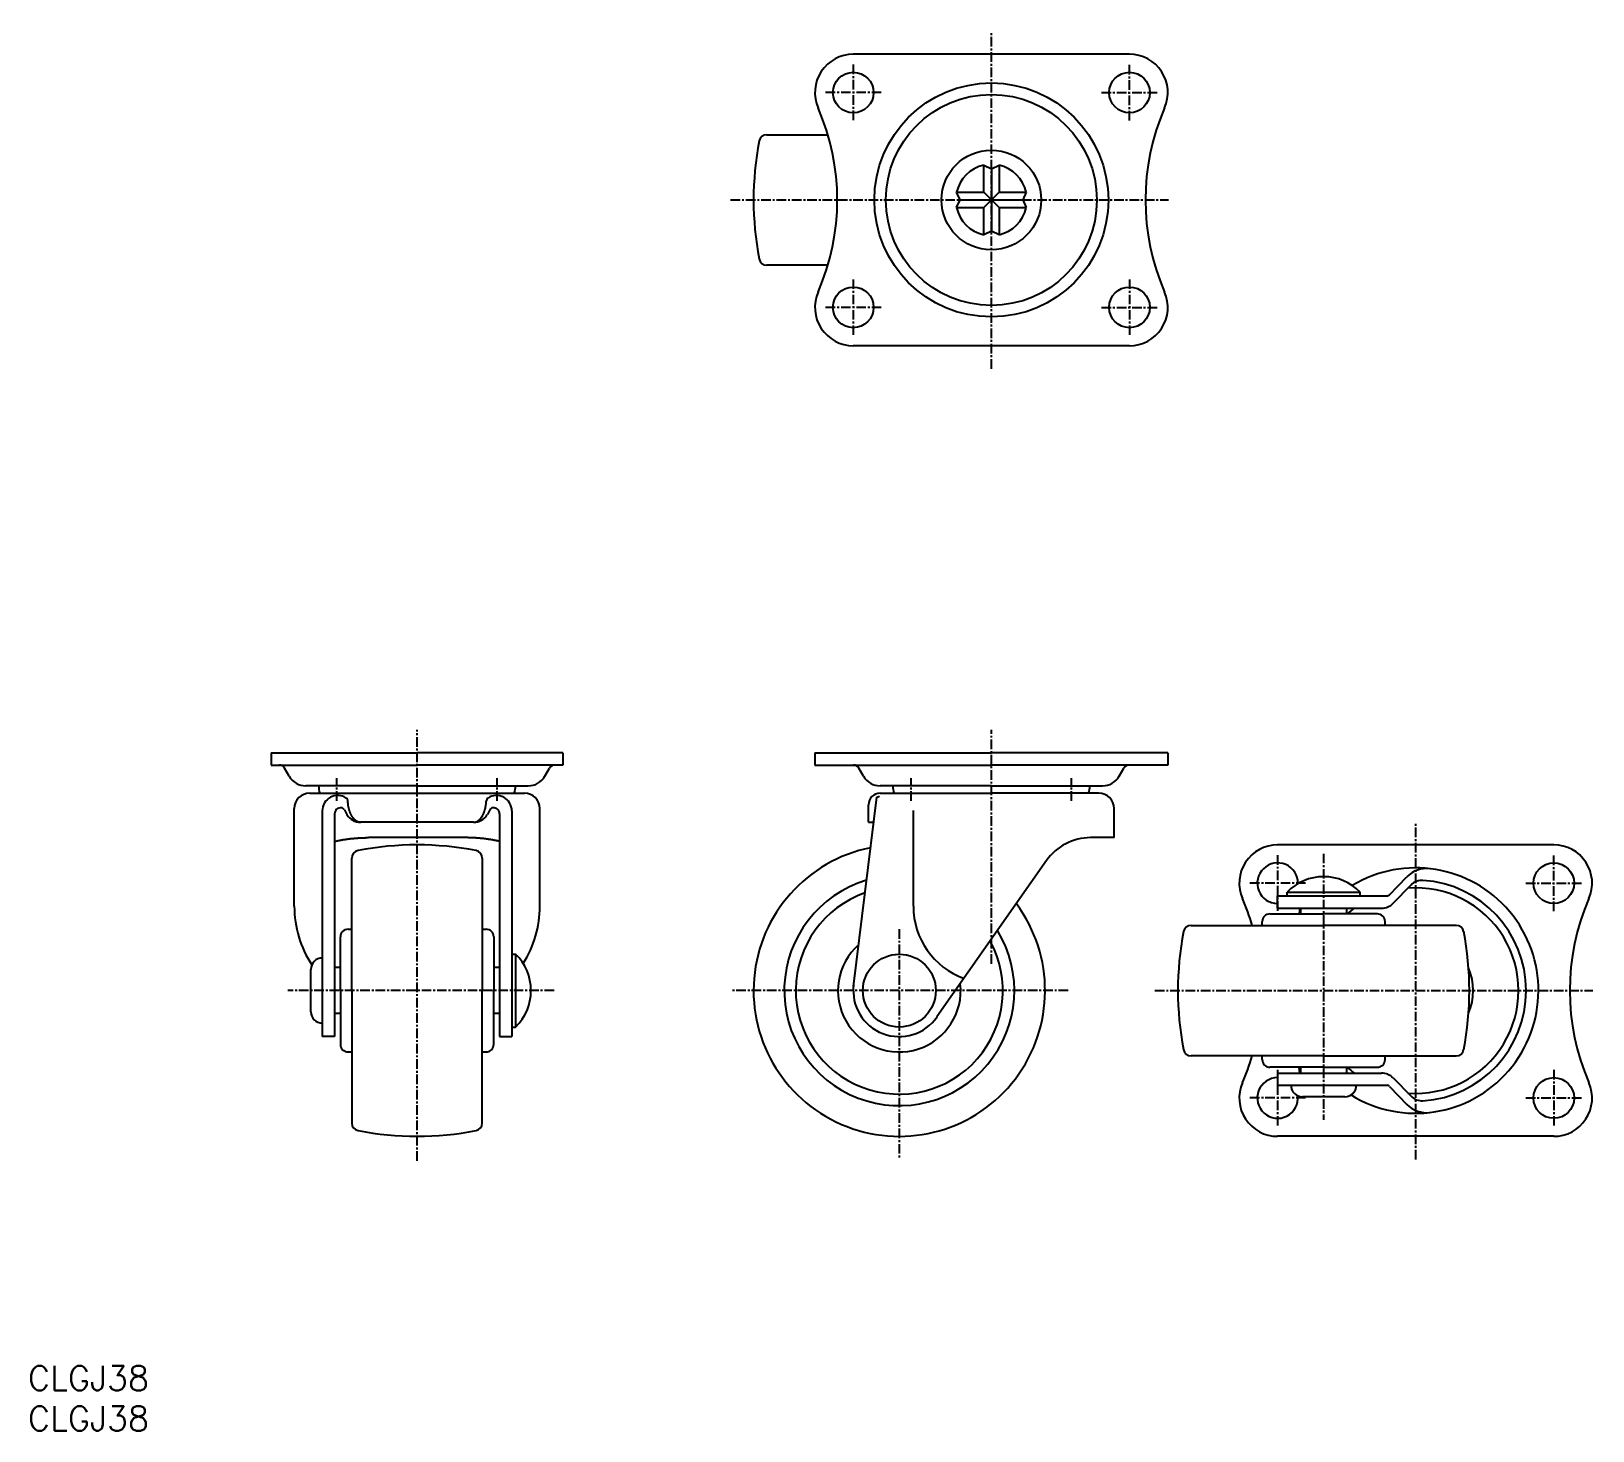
# Model space of a CAD drawing. Extents: x -125 to 78, y -160 to 22.
import ezdxf

# ---------------------------------------------------------------- set-up
doc = ezdxf.new("R2010")
doc.units = 0
doc.linetypes.add('CENTER', pattern=[2, 1.25, -0.25, 0.25, -0.25])
doc.layers.get('0').update_dxf_attribs({"linetype": 'CONTINUOUS'})
doc.layers.add('CENTER', color=1, linetype='CENTER')
doc.styles.get("Standard").update_dxf_attribs({"font": 'txt.shx', "bigfont": 'bigfont.shx'})

msp = doc.modelspace()

# ---------------------------------------------------------------- linework, layer by layer
at = {"color": 7, "linetype": 'CONTINUOUS'}
for p, q in [((18, 19), (-18, 19)), ((-29.27, 8.5), (-21.31, 8.5)), ((-1, 1), (-1, 4.55)), ((-1, 4.55), (0, 4.08)), ((0, 4.08), (1, 4.55)), ((0, 4.08), (0, -4.08)), ((1, 4.55), (1, 1)), ((-4.55, 1), (-1, 1)), ((-4.08, 0), (-4.55, 1)), ((-4.55, -1), (-4.08, 0)), ((-4.08, 0), (4.08, 0)), ((-1, 1), (1, -1)), ((1, 1), (-1, -1)), ((1, 1), (4.55, 1)), ((4.55, 1), (4.08, 0)), ((4.08, 0), (4.55, -1)), ((-4.55, -1), (-1, -1)), ((-1, -4.55), (-1, -1)), ((1, -1), (1, -4.55)), ((1, -1), (4.55, -1)), ((0, -4.08), (-1, -4.55)), ((1, -4.55), (0, -4.08)), ((-21.31, -8.5), (-29.27, -8.5)), ((18, -19), (-18, -19)), ((-93.86, -72.08), (-74.86, -72.08)), ((-93.86, -72.08), (-93.86, -73.68)), ((-55.86, -72.08), (-74.86, -72.08)), ((-55.86, -72.08), (-55.86, -73.68)), ((-23, -72.08), (0, -72.08)), ((-23, -72.08), (-23, -73.68)), ((23, -72.08), (0, -72.08)), ((23, -72.08), (23, -73.68)), ((-93.86, -73.68), (-74.86, -73.68)), ((-91.52, -75.13), (-92.13, -74.08)), ((-55.86, -73.68), (-74.86, -73.68)), ((-58.19, -75.13), (-57.59, -74.08)), ((-23, -73.68), (0, -73.68)), ((-16.66, -75.13), (-17.27, -74.08)), ((23, -73.68), (0, -73.68)), ((16.66, -75.13), (17.27, -74.08)), ((-74.86, -76.38), (-89.36, -76.38)), ((-88.86, -77.34), (-60.86, -77.34)), ((-74.86, -76.38), (-60.36, -76.38)), ((0, -76.38), (-14.5, -76.38)), ((-14.5, -77.34), (0, -77.34)), ((0, -76.38), (14.5, -76.38)), ((14, -77.34), (0, -77.34)), ((-90.86, -92.08), (-90.86, -79.34)), ((-58.86, -92.08), (-58.86, -79.34)), ((-17.96, -102.55), (-14.92, -77.84)), ((-16, -81.14), (-16, -78.84)), ((-14.92, -77.84), (-14.58, -77.75)), ((16, -83.14), (16, -79.34)), ((-87.21, -79.64), (-87.21, -109.08)), ((-85.61, -80.04), (-85.61, -109.08)), ((-85.61, -80.64), (-85.61, -109.08)), ((-84.33, -79.52), (-84.01, -80.14)), ((-67.51, -81.14), (-82.21, -81.14)), ((-65.38, -79.52), (-65.7, -80.14)), ((-64.11, -80.04), (-64.11, -109.08)), ((-62.51, -79.64), (-62.51, -109.08)), ((-16, -81.14), (-15.35, -81.14)), ((-10.17, -92.08), (-10.17, -79.6)), ((-68.52, -83.14), (-81.2, -83.14)), ((16, -83.14), (12.93, -83.14)), ((73.31, -84.08), (37.31, -84.08)), ((-83.36, -103.08), (-83.36, -85.81)), ((-66.36, -85.81), (-66.36, -103.08)), ((7.19, -86.13), (-7.09, -106.52)), ((51.9, -90.58), (54.17, -88.25)), ((52.37, -91.7), (54.7, -89.31)), ((37.31, -90.73), (51.54, -90.73)), ((37.31, -92.33), (37.31, -90.73)), ((38.56, -90.23), (48.06, -90.23)), ((38.56, -90.73), (38.56, -90.23)), ((48.06, -90.73), (48.06, -90.23)), ((36.31, -93.08), (43.31, -93.08)), ((37.31, -92.33), (50.87, -92.33)), ((40.19, -92.33), (40.12, -93.08)), ((40.31, -92.33), (40.31, -93.08)), ((50.31, -93.08), (43.31, -93.08)), ((46.31, -92.33), (46.31, -93.08)), ((-83.86, -95.08), (-83.36, -95.08)), ((-66.36, -95.08), (-65.86, -95.08)), ((26.04, -94.58), (43.31, -94.58)), ((35.31, -94.58), (35.31, -94.08)), ((60.58, -94.58), (43.31, -94.58)), ((51.31, -94.58), (51.31, -94.08)), ((-84.86, -103.08), (-84.86, -96.08)), ((-64.86, -96.08), (-64.86, -103.08)), ((-62.51, -98.33), (-62.51, -107.83)), ((-62.51, -98.33), (-62.01, -98.33)), ((-62.01, -98.33), (-62.01, -107.83)), ((-88.71, -105.83), (-88.71, -100.33)), ((-84.86, -100.08), (-85.61, -100.08)), ((-64.11, -100.08), (-64.86, -100.08)), ((-84.86, -103.08), (-84.86, -110.08)), ((-83.36, -103.08), (-83.36, -120.35)), ((-66.36, -120.35), (-66.36, -103.08)), ((-64.86, -110.08), (-64.86, -103.08)), ((-84.86, -106.08), (-85.61, -106.08)), ((-64.11, -106.08), (-64.86, -106.08)), ((-62.51, -107.83), (-62.01, -107.83)), ((-85.61, -109.08), (-87.21, -109.08)), ((-64.11, -109.08), (-62.51, -109.08)), ((-83.86, -111.08), (-83.36, -111.08)), ((-66.36, -111.08), (-65.86, -111.08)), ((43.31, -111.58), (26.04, -111.58)), ((35.31, -112.08), (35.31, -111.58)), ((43.31, -111.58), (60.58, -111.58)), ((51.31, -112.08), (51.31, -111.58)), ((43.31, -113.08), (36.31, -113.08)), ((37.31, -113.83), (50.87, -113.83)), ((37.31, -113.83), (37.31, -115.43)), ((40.19, -113.83), (40.12, -113.08)), ((40.31, -113.08), (40.31, -113.83)), ((43.31, -113.08), (50.31, -113.08)), ((46.31, -113.08), (46.31, -113.83)), ((37.31, -115.43), (51.54, -115.43)), ((51.9, -115.58), (54.17, -117.91)), ((52.37, -114.46), (54.7, -116.85)), ((46.06, -116.93), (40.56, -116.93)), ((73.31, -122.08), (37.31, -122.08))]:
    msp.add_line(p, q, dxfattribs=at)
for points in [[(-82.21, -81.14, 0), (-82.23, -81.14, 0), (-82.25, -81.14, 0), (-82.27, -81.14, 0), (-82.29, -81.14, 0), (-82.31, -81.14, 0), (-82.32, -81.14, 0), (-82.34, -81.13, 0), (-82.36, -81.13, 0), (-82.38, -81.13, 0), (-82.4, -81.12, 0), (-82.42, -81.12, 0), (-82.44, -81.11, 0), (-82.46, -81.11, 0), (-82.48, -81.1, 0), (-82.5, -81.1, 0), (-82.52, -81.09, 0), (-82.54, -81.08, 0), (-82.56, -81.08, 0), (-82.58, -81.07, 0), (-82.6, -81.06, 0), (-82.61, -81.05, 0), (-82.63, -81.04, 0), (-82.65, -81.03, 0), (-82.67, -81.03, 0), (-82.69, -81.02, 0), (-82.71, -81.01, 0), (-82.73, -80.99, 0), (-82.75, -80.98, 0), (-82.76, -80.97, 0), (-82.78, -80.96, 0), (-82.8, -80.95, 0), (-82.82, -80.94, 0), (-82.84, -80.92, 0), (-82.86, -80.91, 0), (-82.87, -80.9, 0), (-82.89, -80.88, 0), (-82.91, -80.87, 0), (-82.93, -80.85, 0), (-82.94, -80.84, 0), (-82.96, -80.82, 0), (-82.98, -80.81, 0), (-83, -80.79, 0), (-83.01, -80.77, 0), (-83.03, -80.76, 0), (-83.05, -80.74, 0), (-83.07, -80.72, 0), (-83.08, -80.7, 0), (-83.1, -80.68, 0), (-83.12, -80.66, 0), (-83.13, -80.65, 0), (-83.15, -80.63, 0), (-83.16, -80.61, 0), (-83.18, -80.59, 0), (-83.2, -80.57, 0), (-83.21, -80.54, 0), (-83.23, -80.52, 0), (-83.24, -80.5, 0), (-83.26, -80.48, 0), (-83.27, -80.46, 0), (-83.29, -80.44, 0), (-83.3, -80.41, 0), (-83.32, -80.39, 0), (-83.33, -80.37, 0), (-83.35, -80.34, 0), (-83.36, -80.32, 0), (-83.38, -80.29, 0), (-83.39, -80.27, 0), (-83.4, -80.25, 0), (-83.42, -80.22, 0), (-83.43, -80.19, 0), (-83.44, -80.17, 0), (-83.46, -80.14, 0), (-83.47, -80.12, 0), (-83.48, -80.09, 0), (-83.5, -80.06, 0), (-83.51, -80.04, 0), (-83.52, -80.01, 0), (-83.53, -79.98, 0), (-83.54, -79.95, 0), (-83.56, -79.93, 0), (-83.57, -79.9, 0), (-83.58, -79.87, 0), (-83.59, -79.84, 0), (-83.6, -79.81, 0), (-83.61, -79.78, 0), (-83.62, -79.75, 0), (-83.63, -79.72, 0), (-83.64, -79.69, 0), (-83.65, -79.66, 0), (-83.66, -79.63, 0), (-83.67, -79.6, 0), (-83.68, -79.57, 0), (-83.69, -79.54, 0), (-83.7, -79.51, 0), (-83.71, -79.48, 0), (-83.72, -79.45, 0), (-83.73, -79.42, 0), (-83.73, -79.38, 0), (-83.74, -79.35, 0), (-83.75, -79.32, 0), (-83.76, -79.29, 0), (-83.77, -79.25, 0), (-83.77, -79.22, 0), (-83.78, -79.19, 0), (-83.79, -79.16, 0), (-83.79, -79.12, 0), (-83.8, -79.09, 0), (-83.8, -79.06, 0), (-83.81, -79.02, 0), (-83.82, -78.99, 0), (-83.82, -78.96, 0), (-83.83, -78.92, 0), (-83.83, -78.89, 0), (-83.84, -78.85, 0), (-83.84, -78.82, 0), (-83.85, -78.79, 0), (-83.85, -78.75, 0), (-83.85, -78.72, 0), (-83.86, -78.68, 0), (-83.86, -78.65, 0), (-83.86, -78.61, 0), (-83.87, -78.58, 0), (-83.87, -78.54, 0), (-83.87, -78.51, 0), (-83.87, -78.48, 0), (-83.88, -78.44, 0), (-83.88, -78.41, 0), (-83.88, -78.37, 0)], [(-67.51, -81.14, 0), (-67.49, -81.14, 0), (-67.47, -81.14, 0), (-67.45, -81.14, 0), (-67.43, -81.14, 0), (-67.41, -81.14, 0), (-67.39, -81.14, 0), (-67.37, -81.13, 0), (-67.35, -81.13, 0), (-67.33, -81.13, 0), (-67.31, -81.12, 0), (-67.29, -81.12, 0), (-67.27, -81.11, 0), (-67.25, -81.11, 0), (-67.23, -81.1, 0), (-67.22, -81.1, 0), (-67.2, -81.09, 0), (-67.18, -81.08, 0), (-67.16, -81.08, 0), (-67.14, -81.07, 0), (-67.12, -81.06, 0), (-67.1, -81.05, 0), (-67.08, -81.04, 0), (-67.06, -81.03, 0), (-67.04, -81.03, 0), (-67.02, -81.02, 0), (-67.01, -81.01, 0), (-66.99, -80.99, 0), (-66.97, -80.98, 0), (-66.95, -80.97, 0), (-66.93, -80.96, 0), (-66.91, -80.95, 0), (-66.9, -80.94, 0), (-66.88, -80.92, 0), (-66.86, -80.91, 0), (-66.84, -80.9, 0), (-66.82, -80.88, 0), (-66.81, -80.87, 0), (-66.79, -80.85, 0), (-66.77, -80.84, 0), (-66.75, -80.82, 0), (-66.73, -80.81, 0), (-66.72, -80.79, 0), (-66.7, -80.77, 0), (-66.68, -80.76, 0), (-66.67, -80.74, 0), (-66.65, -80.72, 0), (-66.63, -80.7, 0), (-66.62, -80.68, 0), (-66.6, -80.66, 0), (-66.58, -80.65, 0), (-66.57, -80.63, 0), (-66.55, -80.61, 0), (-66.53, -80.59, 0), (-66.52, -80.57, 0), (-66.5, -80.54, 0), (-66.49, -80.52, 0), (-66.47, -80.5, 0), (-66.46, -80.48, 0), (-66.44, -80.46, 0), (-66.43, -80.44, 0), (-66.41, -80.41, 0), (-66.4, -80.39, 0), (-66.38, -80.37, 0), (-66.37, -80.34, 0), (-66.35, -80.32, 0), (-66.34, -80.29, 0), (-66.33, -80.27, 0), (-66.31, -80.25, 0), (-66.3, -80.22, 0), (-66.28, -80.19, 0), (-66.27, -80.17, 0), (-66.26, -80.14, 0), (-66.24, -80.12, 0), (-66.23, -80.09, 0), (-66.22, -80.06, 0), (-66.21, -80.04, 0), (-66.19, -80.01, 0), (-66.18, -79.98, 0), (-66.17, -79.95, 0), (-66.16, -79.93, 0), (-66.15, -79.9, 0), (-66.14, -79.87, 0), (-66.12, -79.84, 0), (-66.11, -79.81, 0), (-66.1, -79.78, 0), (-66.09, -79.75, 0), (-66.08, -79.72, 0), (-66.07, -79.69, 0), (-66.06, -79.66, 0), (-66.05, -79.63, 0), (-66.04, -79.6, 0), (-66.03, -79.57, 0), (-66.02, -79.54, 0), (-66.01, -79.51, 0), (-66.01, -79.48, 0), (-66, -79.45, 0), (-65.99, -79.42, 0), (-65.98, -79.38, 0), (-65.97, -79.35, 0), (-65.96, -79.32, 0), (-65.96, -79.29, 0), (-65.95, -79.25, 0), (-65.94, -79.22, 0), (-65.94, -79.19, 0), (-65.93, -79.16, 0), (-65.92, -79.12, 0), (-65.92, -79.09, 0), (-65.91, -79.06, 0), (-65.9, -79.02, 0), (-65.9, -78.99, 0), (-65.89, -78.96, 0), (-65.89, -78.92, 0), (-65.88, -78.89, 0), (-65.88, -78.85, 0), (-65.87, -78.82, 0), (-65.87, -78.79, 0), (-65.87, -78.75, 0), (-65.86, -78.72, 0), (-65.86, -78.68, 0), (-65.85, -78.65, 0), (-65.85, -78.61, 0), (-65.85, -78.58, 0), (-65.85, -78.54, 0), (-65.84, -78.51, 0), (-65.84, -78.48, 0), (-65.84, -78.44, 0), (-65.84, -78.41, 0), (-65.84, -78.37, 0)], [(-85.61, -83.63, 0), (-85.58, -83.62, 0), (-85.55, -83.61, 0), (-85.52, -83.61, 0), (-85.48, -83.6, 0), (-85.45, -83.59, 0), (-85.42, -83.59, 0), (-85.39, -83.58, 0), (-85.36, -83.57, 0), (-85.33, -83.56, 0), (-85.3, -83.56, 0), (-85.27, -83.55, 0), (-85.23, -83.54, 0), (-85.2, -83.54, 0), (-85.17, -83.53, 0), (-85.14, -83.52, 0), (-85.11, -83.52, 0), (-85.08, -83.51, 0), (-85.04, -83.5, 0), (-85.01, -83.5, 0), (-84.98, -83.49, 0), (-84.95, -83.49, 0), (-84.92, -83.48, 0), (-84.88, -83.47, 0), (-84.85, -83.47, 0), (-84.82, -83.46, 0), (-84.79, -83.45, 0), (-84.75, -83.45, 0), (-84.72, -83.44, 0), (-84.69, -83.44, 0), (-84.65, -83.43, 0), (-84.62, -83.43, 0), (-84.59, -83.42, 0), (-84.56, -83.41, 0), (-84.52, -83.41, 0), (-84.49, -83.4, 0), (-84.46, -83.4, 0), (-84.42, -83.39, 0), (-84.39, -83.39, 0), (-84.36, -83.38, 0), (-84.32, -83.38, 0), (-84.29, -83.37, 0), (-84.25, -83.37, 0), (-84.22, -83.36, 0), (-84.19, -83.36, 0), (-84.15, -83.35, 0), (-84.12, -83.35, 0), (-84.08, -83.34, 0), (-84.05, -83.34, 0), (-84.02, -83.33, 0), (-83.98, -83.33, 0), (-83.95, -83.32, 0), (-83.91, -83.32, 0), (-83.88, -83.31, 0), (-83.84, -83.31, 0), (-83.81, -83.3, 0), (-83.78, -83.3, 0), (-83.74, -83.3, 0), (-83.71, -83.29, 0), (-83.67, -83.29, 0), (-83.64, -83.28, 0), (-83.6, -83.28, 0), (-83.57, -83.27, 0), (-83.53, -83.27, 0), (-83.5, -83.27, 0), (-83.46, -83.26, 0), (-83.43, -83.26, 0), (-83.39, -83.26, 0), (-83.36, -83.25, 0), (-83.32, -83.25, 0), (-83.29, -83.24, 0), (-83.25, -83.24, 0), (-83.22, -83.24, 0), (-83.18, -83.23, 0), (-83.15, -83.23, 0), (-83.11, -83.23, 0), (-83.08, -83.22, 0), (-83.04, -83.22, 0), (-83, -83.22, 0), (-82.97, -83.22, 0), (-82.93, -83.21, 0), (-82.9, -83.21, 0), (-82.86, -83.21, 0), (-82.83, -83.2, 0), (-82.79, -83.2, 0), (-82.76, -83.2, 0), (-82.72, -83.2, 0), (-82.68, -83.19, 0), (-82.65, -83.19, 0), (-82.61, -83.19, 0), (-82.58, -83.19, 0), (-82.54, -83.18, 0), (-82.5, -83.18, 0), (-82.47, -83.18, 0), (-82.43, -83.18, 0), (-82.4, -83.18, 0), (-82.36, -83.17, 0), (-82.32, -83.17, 0), (-82.29, -83.17, 0), (-82.25, -83.17, 0), (-82.22, -83.17, 0), (-82.18, -83.16, 0), (-82.14, -83.16, 0), (-82.11, -83.16, 0), (-82.07, -83.16, 0), (-82.03, -83.16, 0), (-82, -83.16, 0), (-81.96, -83.16, 0), (-81.93, -83.15, 0), (-81.89, -83.15, 0), (-81.85, -83.15, 0), (-81.82, -83.15, 0), (-81.78, -83.15, 0), (-81.74, -83.15, 0), (-81.71, -83.15, 0), (-81.67, -83.15, 0), (-81.63, -83.15, 0), (-81.6, -83.15, 0), (-81.56, -83.15, 0), (-81.53, -83.14, 0), (-81.49, -83.14, 0), (-81.45, -83.14, 0), (-81.42, -83.14, 0), (-81.38, -83.14, 0), (-81.34, -83.14, 0), (-81.31, -83.14, 0), (-81.27, -83.14, 0), (-81.23, -83.14, 0), (-81.2, -83.14, 0)], [(-64.11, -83.63, 0), (-64.14, -83.62, 0), (-64.17, -83.61, 0), (-64.2, -83.61, 0), (-64.23, -83.6, 0), (-64.26, -83.59, 0), (-64.29, -83.59, 0), (-64.32, -83.58, 0), (-64.35, -83.57, 0), (-64.39, -83.56, 0), (-64.42, -83.56, 0), (-64.45, -83.55, 0), (-64.48, -83.54, 0), (-64.51, -83.54, 0), (-64.54, -83.53, 0), (-64.57, -83.52, 0), (-64.61, -83.52, 0), (-64.64, -83.51, 0), (-64.67, -83.5, 0), (-64.7, -83.5, 0), (-64.73, -83.49, 0), (-64.77, -83.49, 0), (-64.8, -83.48, 0), (-64.83, -83.47, 0), (-64.86, -83.47, 0), (-64.9, -83.46, 0), (-64.93, -83.45, 0), (-64.96, -83.45, 0), (-64.99, -83.44, 0), (-65.03, -83.44, 0), (-65.06, -83.43, 0), (-65.09, -83.43, 0), (-65.13, -83.42, 0), (-65.16, -83.41, 0), (-65.19, -83.41, 0), (-65.23, -83.4, 0), (-65.26, -83.4, 0), (-65.29, -83.39, 0), (-65.33, -83.39, 0), (-65.36, -83.38, 0), (-65.39, -83.38, 0), (-65.43, -83.37, 0), (-65.46, -83.37, 0), (-65.49, -83.36, 0), (-65.53, -83.36, 0), (-65.56, -83.35, 0), (-65.6, -83.35, 0), (-65.63, -83.34, 0), (-65.66, -83.34, 0), (-65.7, -83.33, 0), (-65.73, -83.33, 0), (-65.77, -83.32, 0), (-65.8, -83.32, 0), (-65.84, -83.31, 0), (-65.87, -83.31, 0), (-65.9, -83.3, 0), (-65.94, -83.3, 0), (-65.97, -83.3, 0), (-66.01, -83.29, 0), (-66.04, -83.29, 0), (-66.08, -83.28, 0), (-66.11, -83.28, 0), (-66.15, -83.27, 0), (-66.18, -83.27, 0), (-66.22, -83.27, 0), (-66.25, -83.26, 0), (-66.29, -83.26, 0), (-66.32, -83.26, 0), (-66.36, -83.25, 0), (-66.39, -83.25, 0), (-66.43, -83.24, 0), (-66.46, -83.24, 0), (-66.5, -83.24, 0), (-66.53, -83.23, 0), (-66.57, -83.23, 0), (-66.6, -83.23, 0), (-66.64, -83.22, 0), (-66.67, -83.22, 0), (-66.71, -83.22, 0), (-66.75, -83.22, 0), (-66.78, -83.21, 0), (-66.82, -83.21, 0), (-66.85, -83.21, 0), (-66.89, -83.2, 0), (-66.92, -83.2, 0), (-66.96, -83.2, 0), (-67, -83.2, 0), (-67.03, -83.19, 0), (-67.07, -83.19, 0), (-67.1, -83.19, 0), (-67.14, -83.19, 0), (-67.17, -83.18, 0), (-67.21, -83.18, 0), (-67.25, -83.18, 0), (-67.28, -83.18, 0), (-67.32, -83.18, 0), (-67.35, -83.17, 0), (-67.39, -83.17, 0), (-67.43, -83.17, 0), (-67.46, -83.17, 0), (-67.5, -83.17, 0), (-67.54, -83.16, 0), (-67.57, -83.16, 0), (-67.61, -83.16, 0), (-67.64, -83.16, 0), (-67.68, -83.16, 0), (-67.72, -83.16, 0), (-67.75, -83.16, 0), (-67.79, -83.15, 0), (-67.83, -83.15, 0), (-67.86, -83.15, 0), (-67.9, -83.15, 0), (-67.93, -83.15, 0), (-67.97, -83.15, 0), (-68.01, -83.15, 0), (-68.04, -83.15, 0), (-68.08, -83.15, 0), (-68.12, -83.15, 0), (-68.15, -83.15, 0), (-68.19, -83.14, 0), (-68.23, -83.14, 0), (-68.26, -83.14, 0), (-68.3, -83.14, 0), (-68.34, -83.14, 0), (-68.37, -83.14, 0), (-68.41, -83.14, 0), (-68.44, -83.14, 0), (-68.48, -83.14, 0), (-68.52, -83.14, 0)]]:
    msp.add_polyline3d(points, dxfattribs=at)
for centre, radius in [((-18, 14), 2.65), ((18, 14), 2.65), ((0, 0), 15.25), ((0, 0), 13.75), ((0, 0), 6.5), ((-18, -14), 2.65), ((18, -14), 2.65), ((73.31, -89.08), 2.65), ((-12, -103.08), 4.75), ((73.31, -117.08), 2.65)]:
    msp.add_circle(centre, radius, dxfattribs=at)
for centre, radius, start, end in [((-18, 14), 5, 90, 203.5782), ((18, 14), 5, 336.4218, 90), ((-50.08, 0), 30, 336.4218, 23.5782), ((50.08, 0), 30, 156.4218, 203.5782), ((-29.27, 7.5), 1, 90, 168.9125), ((9, 0), 40, 168.9125, 191.0875), ((0, 0), 4.65, 102.4059, 167.5941), ((0, 0), 4.65, 12.4059, 77.5941), ((0, 0), 4.65, 192.4059, 257.5941), ((0, 0), 4.65, 282.4059, 347.5941), ((-29.27, -7.5), 1, 191.0875, 270), ((-18, -14), 5, 156.4218, 270), ((18, -14), 5, 270, 23.5782), ((-92.82, -74.48), 0.8, 30, 90), ((-89.36, -73.88), 2.5, 210, 270), ((-60.36, -73.88), 2.5, 270, 330), ((-56.9, -74.48), 0.8, 90, 150), ((-17.96, -74.48), 0.8, 30, 90), ((-14.5, -73.88), 2.5, 210, 270), ((14.5, -73.88), 2.5, 270, 330), ((17.96, -74.48), 0.8, 90, 150), ((-88.86, -79.34), 2, 90, 180), ((-85.31, -76.46), 2.38, 178.0446, 201.7205), ((-64.41, -76.46), 2.38, 338.2795, 1.9554), ((-60.86, -79.34), 2, 360, 90), ((-14.5, -78.84), 1.5, 90, 180), ((-10.45, -76.46), 2.38, 178.0446, 201.7205), ((10.45, -76.46), 2.38, 338.2795, 1.9554), ((14, -79.34), 2, 0, 90), ((-85.21, -79.64), 2, 56.4873, 180), ((-84.81, -80.04), 0.8, 84.1696, 180), ((-84.78, -79.74), 0.5, 26.9321, 84.1696), ((-84.38, -78.39), 0.5, 2.4406, 56.4873), ((-65.34, -78.39), 0.5, 123.5127, 177.5594), ((-64.51, -79.64), 2, 0, 123.5127), ((-64.94, -79.74), 0.5, 95.8304, 153.0679), ((-64.91, -80.04), 0.8, 0, 95.8304), ((-82.21, -79.01), 2.13, 212.0599, 270), ((-67.51, -79.01), 2.13, 270, 327.9401), ((12.93, -90.14), 7, 90, 145), ((-82.36, -85.81), 1, 101.0875, 180), ((-74.86, -124.08), 40, 78.9125, 101.0875), ((-67.36, -85.81), 1, 0, 78.9125), ((-12, -103.08), 19, 101.4085, 36.5915), ((37.31, -89.08), 5, 90, 203.5782), ((73.31, -89.08), 5, 336.4218, 90), ((37.31, -89.08), 2.65, 358.7615, 270.0096), ((55.31, -103.08), 16, 238.2279, 121.1022), ((56.75, -90.76), 3.6, 83.35, 135.7102), ((-12, -103.08), 15, 106.5782, 31.4218), ((43.31, -94.87), 6.64, 44.3327, 135.6673), ((56.13, -90.71), 2, 86.2237, 135.7079), ((55.31, -103.08), 14.4, 273.7763, 86.2237), ((-12, -103.08), 13.5, 109.3878, 28.6122), ((5.23, -103.08), 30, 16.4592, 23.5782), ((51.54, -90.23), 0.5, 270, 315.7102), ((55.31, -103.08), 13.4, 265.6662, 94.3338), ((105.39, -103.08), 30, 156.4218, 203.5782), ((-76.91, -92.08), 13.95, 180, 213.2128), ((-72.81, -92.08), 13.95, 327.6349, 0), ((-0.17, -92.08), 10, 180, 250.1931), ((36.31, -94.08), 1, 90, 180), ((55.31, -103.08), 13.4, 126.6576, 131.7335), ((50.31, -94.08), 1, 0, 90), ((50.87, -90.23), 2.1, 270, 315.7079), ((-83.86, -96.08), 1, 90, 180), ((-65.86, -96.08), 1, 0, 90), ((64.31, -103.08), 40, 168.9125, 191.0875), ((26.04, -95.58), 1, 90, 168.9125), ((60.58, -95.58), 1, 11.0875, 90), ((22.31, -103.08), 40, 348.9125, 11.0875), ((-12, -103.08), 8, 131.5904, 6.4096), ((-87.21, -100.33), 1.5, 90, 180), ((-66.65, -103.08), 6.64, 314.3327, 45.6673), ((55.31, -103.08), 7.5, 336.7349, 23.2651), ((-12, -103.08), 6, 173, 325), ((-12, -103.08), 6, 173, 325), ((-87.21, -105.83), 1.5, 180, 270), ((-83.86, -110.08), 1, 180, 270), ((-65.86, -110.08), 1, 270, 0), ((26.04, -110.58), 1, 191.0875, 270), ((5.23, -103.08), 30, 336.4218, 343.5408), ((60.58, -110.58), 1, 270, 348.9125), ((36.31, -112.08), 1, 180, 270), ((55.31, -103.08), 13.4, 228.2665, 233.3424), ((50.31, -112.08), 1, 270, 0), ((50.87, -115.93), 2.1, 44.2921, 90), ((37.31, -117.08), 5, 156.4218, 270), ((37.31, -117.08), 2.65, 89.9904, 6.1063), ((40.56, -115.43), 1.5, 180, 270), ((46.06, -115.43), 1.5, 270, 0), ((51.54, -115.93), 0.5, 44.2898, 90), ((73.31, -117.08), 5, 270, 23.5782), ((56.75, -115.4), 3.6, 224.2898, 276.65), ((56.13, -115.45), 2, 224.2921, 273.7763), ((-82.36, -120.35), 1, 180, 258.9125), ((-74.86, -82.08), 40, 258.9125, 281.0875), ((-67.36, -120.35), 1, 281.0875, 0)]:
    msp.add_arc(centre, radius, start, end, dxfattribs=at)
at = {"layer": 'CENTER', "color": 1, "linetype": 'CENTER'}
for p, q in [((0, -22), (0, 22)), ((-18, 17.65), (-18, 10.35)), ((18, 10.35), (18, 17.65)), ((-14.35, 14), (-21.65, 14)), ((14.35, 14), (21.65, 14)), ((-34, 0), (23.08, 0)), ((-18, -10.35), (-18, -17.65)), ((18, -10.35), (18, -17.65)), ((-14.35, -14), (-21.65, -14)), ((14.35, -14), (21.65, -14)), ((-74.86, -125.28), (-74.86, -69.08)), ((0, -99.6), (0, -69.08)), ((-85.31, -78.34), (-85.31, -75.38)), ((-64.41, -78.34), (-64.41, -75.38)), ((-10.45, -78.34), (-10.45, -75.38)), ((10.45, -78.34), (10.45, -75.38)), ((55.31, -125.08), (55.31, -81.08)), ((37.31, -85.43), (37.31, -92.73)), ((43.31, -85.23), (43.31, -119.93)), ((73.31, -92.73), (73.31, -85.43)), ((40.96, -89.08), (33.66, -89.08)), ((69.66, -89.08), (76.96, -89.08)), ((-12, -95.08), (-12, -125.08)), ((-57.01, -103.08), (-91.71, -103.08)), ((10, -103.08), (-34, -103.08)), ((21.31, -103.08), (78.39, -103.08)), ((37.31, -113.43), (37.31, -120.73)), ((73.31, -113.43), (73.31, -120.73)), ((40.96, -117.08), (33.66, -117.08)), ((69.66, -117.08), (76.96, -117.08))]:
    msp.add_line(p, q, dxfattribs=at)

# ---------------------------------------------------------------- texts
at = {"color": 7, "linetype": 'CONTINUOUS'}
for p in [(-125.57, -155.21), (-125.57, -160.47)]:
    msp.add_text('CLGJ38', height=3.2, dxfattribs=at).set_placement(p)

doc.saveas('drawing.dxf')
